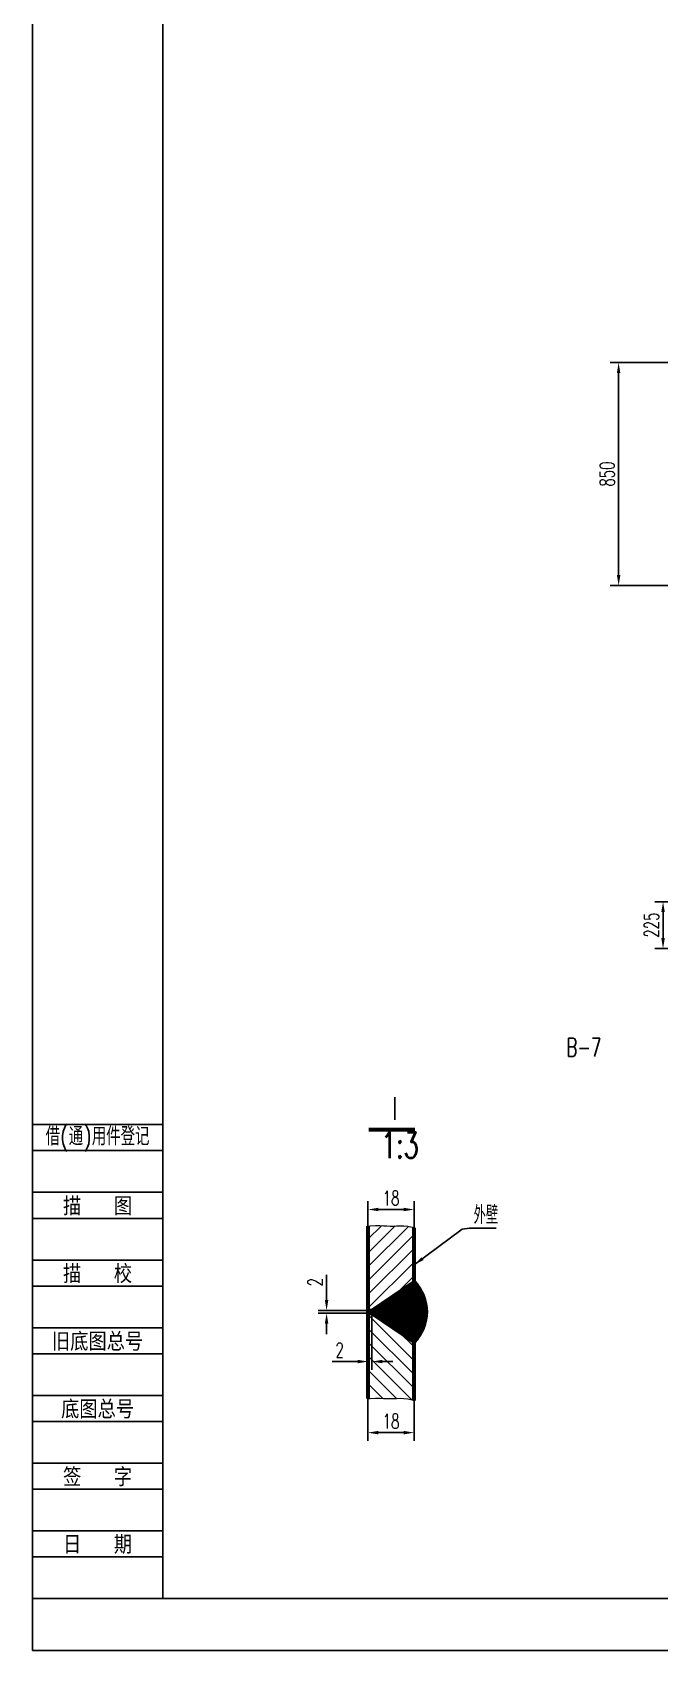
# Model space of a CAD drawing. Header units: millimetres. Extents: x 25714 to 46739, y -2 to 14848.
# Drawn here: x 25714 to 28722, y -2 to 7766 of the extents above; entities that cross this region are included whole.
import ezdxf
from ezdxf.enums import TextEntityAlignment as Align

# ---------------------------------------------------------------- set-up
doc = ezdxf.new("R2010")
doc.units = ezdxf.units.MM
doc.header["$LTSCALE"] = 5
doc.layers.add('1', color=1, linetype='Continuous')
doc.layers.add('border', color=7, linetype='Continuous')
for name, color, linetype, lineweight in [('实线', 7, 'Continuous', 53), ('文字', 3, 'Continuous', 30), ('细线', 1, 'Continuous', 18)]:
    doc.layers.add(name, color=color, linetype=linetype, lineweight=lineweight)
doc.styles.add('hz', font='txt.shx', dxfattribs={"bigfont": 'hztxt.shx'})
doc.styles.get("Standard").update_dxf_attribs({"font": 'txt.shx', "width": 0.67, "bigfont": 'hztxt.shx'})
doc.dimstyles.get("Standard").update_dxf_attribs({"dimtxt": 0.18, "dimasz": 0.18, "dimexe": 0.18, "dimexo": 0.0625, "dimgap": 0.09, "dimtad": 0, "dimtih": 1, "dimtoh": 1, "dimdec": 4, "dimzin": 0, "dimdsep": 46, "dimtxsty": 'Standard', "dimcen": 0.09, "dimadec": 0, "dimazin": 0, "dimtfac": 1, "dimtdec": 4, "dimtofl": 0, "dimtmove": 0, "dimatfit": 3, "dimfxl": 0, "dimtolj": 1, "dimtzin": 0, "dimarcsym": 0})

# ---------------------------------------------------------------- blocks, each defined once
blk = doc.blocks.new('*D121')
at = {"layer": 'DEFPOINTS', "color": 0}
for p in [(28525.1, 6180.2), (29185.9, 6180.2), (30237.2, 5110.2)]:
    blk.add_point(p, dxfattribs=at)
at = {"layer": '细线', "color": 1, "lineweight": -2}
for p, q in [((29185.9, 6180.2), (28485.1, 6180.2)), ((28525.1, 5160.2), (28525.1, 6130.2)), ((30237.2, 5110.2), (28485.1, 5110.2))]:
    blk.add_line(p, q, dxfattribs=at)
at = {"layer": '细线', "color": 1}
for points in [[(28516.8, 6130.2), (28533.5, 6130.2), (28525.1, 6180.2)], [(28516.8, 5160.2), (28533.5, 5160.2), (28525.1, 5110.2)]]:
    blk.add_solid(points, dxfattribs=at)
at = {"layer": '细线', "color": 3, "insert": (28470.1, 5645.2), "char_height": 70, "attachment_point": 5, "rotation": 90}
blk.add_mtext('\\A1;850', dxfattribs=at)
blk = doc.blocks.new('*D122')
at = {"layer": 'DEFPOINTS', "color": 0}
for p in [(28738.2, 3592.7), (28903.4, 3592.7), (28903.4, 3367.7)]:
    blk.add_point(p, dxfattribs=at)
at = {"layer": '细线', "color": 1, "lineweight": -2}
for p, q in [((28903.4, 3592.7), (28698.2, 3592.7)), ((28738.2, 3417.7), (28738.2, 3542.7)), ((28903.4, 3367.7), (28698.2, 3367.7))]:
    blk.add_line(p, q, dxfattribs=at)
at = {"layer": '细线', "color": 1}
for points in [[(28729.9, 3542.7), (28746.5, 3542.7), (28738.2, 3592.7)], [(28729.9, 3417.7), (28746.5, 3417.7), (28738.2, 3367.7)]]:
    blk.add_solid(points, dxfattribs=at)
at = {"layer": '细线', "color": 3, "insert": (28683.2, 3480.2), "char_height": 70, "attachment_point": 5, "rotation": 90}
blk.add_mtext('\\A1;225', dxfattribs=at)
blk = doc.blocks.new('*D105')
at = {"layer": 'DEFPOINTS', "color": 0}
for p in [(27544.6, 2115), (27323.2, 2035.5), (27544.6, 2026.8)]:
    blk.add_point(p, dxfattribs=at)
at = {"layer": '细线', "color": 1, "lineweight": -2}
for p, q in [((27323.2, 2035.5), (27323.2, 2155)), ((27373.2, 2115), (27494.6, 2115)), ((27544.6, 2026.8), (27544.6, 2155))]:
    blk.add_line(p, q, dxfattribs=at)
at = {"layer": '细线', "color": 1}
for points in [[(27373.2, 2123.3), (27373.2, 2106.7), (27323.2, 2115)], [(27494.6, 2123.3), (27494.6, 2106.7), (27544.6, 2115)]]:
    blk.add_solid(points, dxfattribs=at)
at = {"layer": '细线', "color": 3, "insert": (27433.9, 2170), "char_height": 70, "attachment_point": 5}
blk.add_mtext('\\A1;18', dxfattribs=at)
blk = doc.blocks.new('*D106')
at = {"layer": 'DEFPOINTS', "color": 0}
for p in [(27323.2, 1207.1), (27544.6, 1198.5), (27544.6, 1043.9)]:
    blk.add_point(p, dxfattribs=at)
at = {"layer": '细线', "color": 1, "lineweight": -2}
for p, q in [((27323.2, 1207.1), (27323.2, 1003.9)), ((27544.6, 1198.5), (27544.6, 1003.9)), ((27373.2, 1043.9), (27494.6, 1043.9))]:
    blk.add_line(p, q, dxfattribs=at)
at = {"layer": '细线', "color": 1}
for points in [[(27373.2, 1052.3), (27373.2, 1035.6), (27323.2, 1043.9)], [(27494.6, 1052.3), (27494.6, 1035.6), (27544.6, 1043.9)]]:
    blk.add_solid(points, dxfattribs=at)
at = {"layer": '细线', "color": 3, "insert": (27433.9, 1098.9), "char_height": 70, "attachment_point": 5}
blk.add_mtext('\\A1;18', dxfattribs=at)
blk = doc.blocks.new('*D107')
at = {"layer": 'DEFPOINTS', "color": 0}
for p in [(27124.7, 1630.6), (27323.2, 1630.6), (27323.2, 1617.1)]:
    blk.add_point(p, dxfattribs=at)
at = {"layer": '细线', "color": 1, "lineweight": -2}
for p, q in [((27124.7, 1680.6), (27124.7, 1801.9)), ((27323.2, 1630.6), (27084.7, 1630.6)), ((27323.2, 1617.1), (27084.7, 1617.1)), ((27124.7, 1567.1), (27124.7, 1517.1))]:
    blk.add_line(p, q, dxfattribs=at)
at = {"layer": '细线', "color": 1}
for points in [[(27116.4, 1680.6), (27133.1, 1680.6), (27124.7, 1630.6)], [(27116.4, 1567.1), (27133.1, 1567.1), (27124.7, 1617.1)]]:
    blk.add_solid(points, dxfattribs=at)
at = {"layer": '细线', "color": 3, "insert": (27069.7, 1766.2), "char_height": 70, "attachment_point": 5, "rotation": 90}
blk.add_mtext('\\A1;2', dxfattribs=at)
blk = doc.blocks.new('*D108')
at = {"layer": 'DEFPOINTS', "color": 0}
for p in [(27323.2, 1617.1), (27342.4, 1617.1), (27323.2, 1385.2)]:
    blk.add_point(p, dxfattribs=at)
at = {"layer": '细线', "color": 1, "lineweight": -2}
for p, q in [((27323.2, 1617.1), (27323.2, 1345.2)), ((27342.4, 1617.1), (27342.4, 1345.2)), ((27273.2, 1385.2), (27151.9, 1385.2)), ((27392.4, 1385.2), (27442.4, 1385.2))]:
    blk.add_line(p, q, dxfattribs=at)
at = {"layer": '细线', "color": 1}
for points in [[(27273.2, 1393.5), (27273.2, 1376.8), (27323.2, 1385.2)], [(27392.4, 1393.5), (27392.4, 1376.8), (27342.4, 1385.2)]]:
    blk.add_solid(points, dxfattribs=at)
at = {"layer": '细线', "color": 3, "insert": (27187.5, 1440.2), "char_height": 70, "attachment_point": 5}
blk.add_mtext('\\A1;2', dxfattribs=at)

msp = doc.modelspace()

# ---------------------------------------------------------------- hatches: boundary and pattern name
at = {"layer": '细线'}
h = msp.add_hatch(dxfattribs=at)
h.set_pattern_fill('ANSI31', color=256, scale=375, style=0)
h.set_pattern_definition([(45, (25816.55, -15245.38), (-33.14563, 33.14563), [])])
h.paths.add_polyline_path([(27323.16371, 1630.60538), (27342.35613, 1630.60538), (27544.62907, 1767.61612), (27544.62907, 2026.84284), (27535.49459, 2029.83799), (27514.67346, 2034.30848), (27495.43763, 2036.48209), (27477.53627, 2037.02063), (27460.71856, 2036.5859), (27428.48068, 2035.08106), (27398.07228, 2036.72253), (27380.07108, 2037.48175), (27358.95863, 2037.57513), (27333.58743, 2036.44333), (27323.16371, 2035.45562)])
h = msp.add_hatch(dxfattribs=at)
h.set_pattern_fill('ANSI37', color=256, scale=37.5, style=0)
h.set_pattern_definition([(45, (25816.5523, -15245.3785), (-3.314563, 3.314563), []), (135, (25816.5523, -15245.3785), (-3.314563, -3.314563), [])])
h.paths.add_polyline_path([(27544.62907, 1767.61612), (27342.35613, 1630.60538), (27323.16371, 1630.60538), (27323.16371, 1617.12886), (27342.35613, 1617.12886), (27544.94371, 1479.90501, 0.4054893642)])
h = msp.add_hatch(dxfattribs=at)
h.set_pattern_fill('ANSI31', color=256, scale=375, angle=90, style=0)
h.set_pattern_definition([(135, (25816.55, -15245.38), (-33.14563, -33.14563), [])])
h.paths.add_polyline_path([(27544.62907, 1480.11813), (27342.35613, 1617.12886), (27323.16371, 1617.12886), (27323.16371, 1207.07595), (27333.58743, 1208.06365), (27358.95863, 1209.19546), (27380.07108, 1209.10208), (27398.07228, 1208.34286), (27414.1097, 1207.47714), (27429.33082, 1207.06427), (27444.73369, 1207.46006), (27460.71856, 1208.20623), (27477.53627, 1208.64095), (27495.43763, 1208.10242), (27514.67346, 1205.92881), (27535.49459, 1201.45831), (27544.62907, 1198.46316)])

# ---------------------------------------------------------------- linework, layer by layer
at = {"layer": '1', "color": 1, "linetype": 'Continuous'}
for p, q in [((26339, 2522.50004), (25714, 2522.50004)), ((25714, 2397.50004), (26339, 2397.50004)), ((26339, 2197.50004), (25714, 2197.50004)), ((26339, 2197.50004), (25714, 2197.50004)), ((25714, 2072.50004), (26339, 2072.50004)), ((26339, 1872.50004), (25714, 1872.50004)), ((25714, 1747.50004), (26339, 1747.50004)), ((26339, 1547.50004), (25714, 1547.50004)), ((25714, 1422.50004), (26339, 1422.50004)), ((26339, 1222.50004), (25714, 1222.50004)), ((25714, 1097.50004), (26339, 1097.50004)), ((26339, 897.50004), (25714, 897.50004)), ((25714, 772.50004), (26339, 772.50004)), ((26339, 572.50004), (25714, 572.50004)), ((25714, 447.50004), (26339, 447.50004)), ((26339, 247.50004), (25714, 247.50004)), ((26339, 247.50004), (25714, 247.50004)), ((26339, 247.50004), (25714, 247.50004)), ((26339, 247.50004), (25714, 247.50004)), ((26339, 247.50004), (25714, 247.50004))]:
    msp.add_line(p, q, dxfattribs=at)
at = {"layer": 'border', "color": 1, "linetype": 'Continuous'}
msp.add_lwpolyline([(25714, -2.49996), (46739, -2.49996), (46739, 14847.50004), (25714, 14847.50004)], close=True, dxfattribs=at)
at = {"layer": 'border', "color": 7, "linetype": 'Continuous'}
msp.add_lwpolyline([(26339, 247.50004), (46489, 247.50004), (46489, 14597.50004), (26339, 14597.50004)], close=True, dxfattribs=at)
at = {"layer": '实线'}
for p, q in [((27327.85906, 2498.76705), (27548.26664, 2498.76705)), ((27342.35613, 1630.60538), (27544.62907, 1767.61612)), ((27323.16371, 1630.60538), (27342.35613, 1630.60538)), ((27323.16371, 1617.12886), (27342.35613, 1617.12886)), ((27342.35613, 1617.12886), (27544.62907, 1480.11813))]:
    msp.add_line(p, q, dxfattribs=at)
for points in [[(27323.16371, 2035.45562), (27323.16371, 1207.07595)], [(27544.62907, 1767.61612), (27544.62907, 2026.84284)], [(27544.62907, 1198.46316), (27544.62907, 1480.11813)]]:
    msp.add_lwpolyline(points, dxfattribs=at)
msp.add_arc((27396.56723, 1623.59847), 206.55118, 315.918595524, 44.206719141, dxfattribs=at)
at = {"layer": '细线'}
for points in [[(27323.16371, 2035.45562), (27333.58743, 2036.44333), (27358.95863, 2037.57513), (27380.07108, 2037.48175), (27398.07228, 2036.72253), (27414.1097, 2035.85682), (27429.33082, 2035.44395), (27444.73369, 2035.83974), (27460.71856, 2036.5859), (27477.53627, 2037.02063), (27495.43763, 2036.48209), (27514.67346, 2034.30848), (27535.49459, 2029.83799), (27544.62907, 2026.84284)], [(27323.16371, 1207.07595), (27333.58743, 1208.06365), (27358.95863, 1209.19546), (27380.07108, 1209.10208), (27398.07228, 1208.34286), (27414.1097, 1207.47714), (27429.33082, 1207.06427), (27444.73369, 1207.46006), (27460.71856, 1208.20623), (27477.53627, 1208.64095), (27495.43763, 1208.10242), (27514.67346, 1205.92881), (27535.49459, 1201.45831), (27544.62907, 1198.46316)]]:
    msp.add_lwpolyline(points, dxfattribs=at)

# ---------------------------------------------------------------- texts
at = {"color": 7, "linetype": 'Continuous', "style": 'hz', "width": 0.790251}
msp.add_text('借(通)用件登记', height=87.5, dxfattribs=at).set_placement((26026.5, 2460.00004), align=Align.MIDDLE)
at = {"color": 7, "linetype": 'Continuous', "style": 'hz'}
for s, p in [('描  图', (26026.5, 2135.00004)), ('描  校', (26026.5, 1810.00004)), ('旧底图总号', (26026.5, 1485.00004)), ('底图总号', (26026.5, 1160.00004)), ('签  字', (26026.5, 835.00004)), ('日  期', (26026.5, 510.00004))]:
    msp.add_text(s, height=87.5, dxfattribs=at).set_placement(p, align=Align.MIDDLE)
at = {"layer": '文字', "color": 7, "width": 0.67}
msp.add_text('B-7', height=87.5, dxfattribs=at).set_placement((28274.22926, 2850.24145))
at = {"layer": '文字', "width": 0.67}
for s, p in [('Ⅰ', (27410.05124, 2532.8606)), ('1:3', (27386.77343, 2361.86324))]:
    msp.add_text(s, height=125, dxfattribs=at).set_placement(p)
at = {"layer": '细线', "color": 3, "insert": (27830.00914, 2045.01698), "char_height": 87.5, "attachment_point": 7}
msp.add_mtext('\\A1;外壁 ', dxfattribs=at)

# ---------------------------------------------------------------- dimensions: what is measured, and where the dimension line sits
at = {"layer": '细线'}
for base, p1, p2, text, override, picture, middle in [((28525.14149, 6180.24651), (30237.17728, 5110.17563), (29185.92728, 6180.24651), '850', {"dimscale": 20, "dimtxt": 3.5, "dimasz": 2.5, "dimexe": 2, "dimexo": 0, "dimgap": 1, "dimtad": 1, "dimtih": 0, "dimtoh": 0, "dimzin": 8, "dimclrd": 1, "dimclre": 1, "dimclrt": 3, "dimadec": 3, "dimazin": 2, "dimatfit": 0, "dimtvp": 0.718659}, '*D121', (28470.14149, 5645.21107)), ((27124.73463, 1630.60538), (27323.16371, 1617.12886), (27323.16371, 1630.60538), '2', {"dimscale": 20, "dimtxt": 3.5, "dimasz": 2.5, "dimexe": 2, "dimexo": 0, "dimgap": 1, "dimtad": 1, "dimtih": 0, "dimtoh": 0, "dimzin": 8, "dimclrd": 1, "dimclre": 1, "dimclrt": 3, "dimaunit": 1, "dimadec": 3, "dimatfit": 0, "dimtvp": 0.718659}, '*D107', (27069.73463, 1766.23872))]:
    dim = msp.add_linear_dim(base=base, p1=p1, p2=p2, angle=90, text=text, dimstyle='Standard', override=override, dxfattribs=at)
    dim.commit()
    dim.dimension.update_dxf_attribs({"geometry": picture, "text_midpoint": middle})
dim = msp.add_linear_dim(base=(28738.20688, 3592.74651), p1=(28903.42728, 3367.74651), p2=(28903.42728, 3592.74651), angle=90, dimstyle='Standard', override={"dimscale": 20, "dimtxt": 3.5, "dimasz": 2.5, "dimexe": 2, "dimexo": 0, "dimgap": 1, "dimtad": 1, "dimtih": 0, "dimtoh": 0, "dimzin": 8, "dimclrd": 1, "dimclre": 1, "dimclrt": 3, "dimadec": 3, "dimazin": 2, "dimatfit": 0, "dimtvp": 0.718659}, dxfattribs=at)
dim.commit()
dim.dimension.update_dxf_attribs({"geometry": '*D122', "text_midpoint": (28683.20688, 3480.24651)})
for base, p1, p2, text, picture, middle in [((27544.62907, 2115.00566), (27323.16371, 2035.45562), (27544.62907, 2026.84284), '18', '*D105', (27433.89639, 2170.00566)), ((27323.16371, 1385.15269), (27342.35613, 1617.12886), (27323.16371, 1617.12886), '2', '*D108', (27187.53037, 1440.15269)), ((27544.62907, 1043.92639), (27323.16371, 1207.07595), (27544.62907, 1198.46316), '18', '*D106', (27433.89639, 1098.92639))]:
    dim = msp.add_linear_dim(base=base, p1=p1, p2=p2, text=text, dimstyle='Standard', override={"dimscale": 20, "dimtxt": 3.5, "dimasz": 2.5, "dimexe": 2, "dimexo": 0, "dimgap": 1, "dimtad": 1, "dimtih": 0, "dimtoh": 0, "dimzin": 8, "dimclrd": 1, "dimclre": 1, "dimclrt": 3, "dimaunit": 1, "dimadec": 3, "dimatfit": 0, "dimtvp": 0.718659}, dxfattribs=at)
    dim.commit()
    dim.dimension.update_dxf_attribs({"geometry": picture, "text_midpoint": middle})

# ---------------------------------------------------------------- leaders
at = {"layer": '细线', "annotation_type": 0, "has_hookline": 1, "hookline_direction": 0, "text_width": 108.01772}
msp.add_leader([(27544.62907, 1849.69245), (27775.50529, 2020.01698), (27810.00914, 2025.01698)], dimstyle='Standard', override={"dimscale": 20, "dimtxt": 3.5, "dimasz": 2.5, "dimexe": 2, "dimexo": 0, "dimgap": 1, "dimtad": 1, "dimtih": 0, "dimtoh": 0, "dimzin": 8, "dimclrd": 1, "dimclre": 1, "dimclrt": 3, "dimaunit": 1, "dimadec": 3, "dimatfit": 0, "dimtvp": 0.718659}, dxfattribs=at)

doc.saveas('drawing.dxf')
